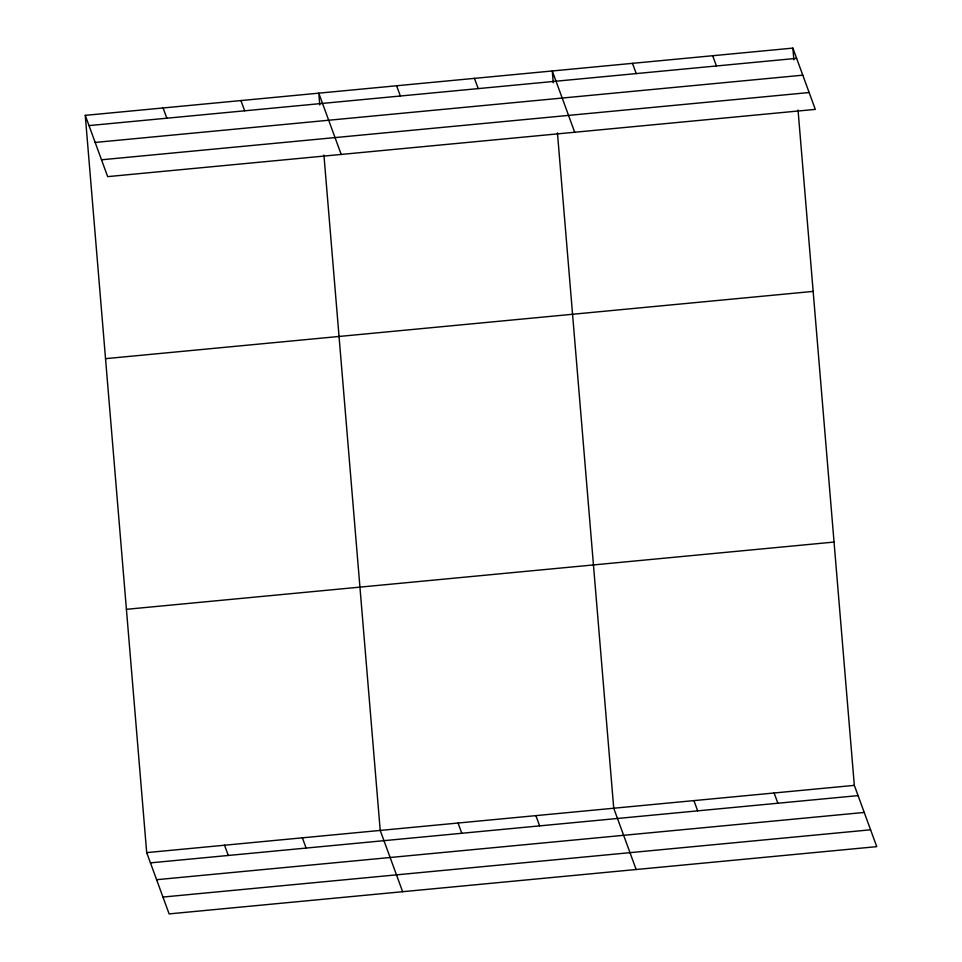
<?xml version="1.0" encoding="UTF-8"?>
<svg xmlns="http://www.w3.org/2000/svg" width="962" height="962" viewBox="0 0 962 962"><rect width="100%" height="100%" fill="white"/><g stroke="black" fill="none" stroke-linecap="round" stroke-linejoin="round"><path stroke-width="1.44" d="M85.257 115.356L792.88 48.1L815.307 109.379L107.672 176.635L85.257 115.356L146.693 852.621L169.12 913.9L876.743 846.644L854.328 785.365L798.039 110.029M88.997 125.601L796.632 58.345M95.166 142.436L802.789 75.18M101.515 159.788L809.138 92.532M105.531 358.658L813.155 291.402M126.419 609.319L834.042 542.063M146.693 852.621L854.328 785.365M150.445 862.866L858.068 795.61M156.602 879.701L864.237 812.445M162.963 897.053L870.586 829.797M712.686 55.724L716.425 65.969M632.479 63.348L636.231 73.581M574.711 132.251L552.284 70.972L553.27 82.768M774.121 792.989L777.873 803.234M474.446 78.367L478.198 88.6M693.927 800.612L697.678 810.846M396.609 85.762L400.36 96.008M636.159 869.516L613.732 808.236L557.443 132.9M341.197 154.437L318.771 93.158L319.757 104.954M535.894 815.632L539.634 825.877M240.933 100.565L244.673 110.798M458.056 823.027L461.796 833.272M163.095 107.96L166.835 118.194M402.633 891.702L380.218 830.422L323.929 155.086M302.369 837.83L306.12 848.063M224.531 845.225L228.283 855.458M792.88 48.1L793.866 59.897"/></g></svg>
